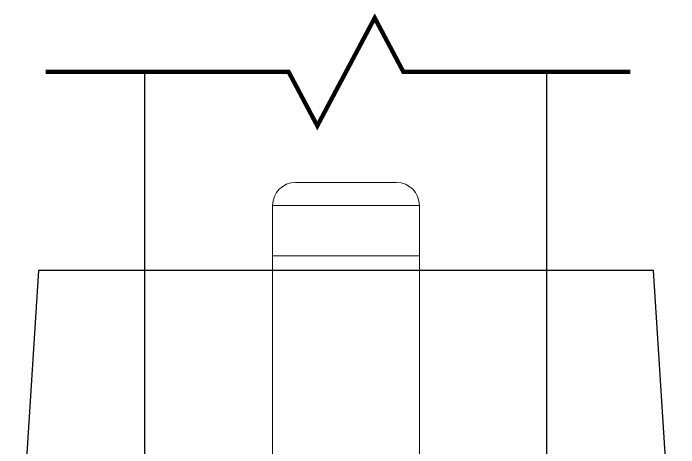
# Model space of a CAD drawing. Extents: x -82 to 113, y -82 to 93.
# Drawn here: x 27.278 to 28.728, y 72.088 to 73.034 of the extents above; entities that cross this region are included whole.
import ezdxf

# ---------------------------------------------------------------- set-up
doc = ezdxf.new("R2010")
doc.units = 0
doc.header["$MEASUREMENT"] = 0
doc.layers.get('0').update_dxf_attribs({"linetype": 'CONTINUOUS'})
doc.layers.add('Ballons', color=7, linetype='CONTINUOUS')
doc.layers.add('DIM', color=7, linetype='CONTINUOUS')

# ---------------------------------------------------------------- blocks, each defined once
blk = doc.blocks.new('THURMTURN2')
for p, q in [((-0.725, 0), (0.725, 0)), ((-0.725, 0), (-0.67, -0.85)), ((0.67, -0.85), (0.725, 0)), ((-0.67, -0.85), (0.67, -0.85))]:
    blk.add_line(p, q)
blk = doc.blocks.new('23203')
at = {"color": 7, "linetype": 'Continuous', "lineweight": 15}
for p, q in [((12.6911, 68.6937), (12.9111, 68.6937)), ((12.6411, 68.5337), (12.6411, 68.6437)), ((12.9611, 68.6437), (12.6411, 68.6437)), ((12.9611, 68.5337), (12.9611, 68.6437)), ((12.6411, 68.5337), (12.9611, 68.5337)), ((12.6411, 67.7637), (12.6411, 68.5337)), ((12.9611, 68.5337), (12.9611, 67.7637))]:
    blk.add_line(p, q, dxfattribs=at)
for centre, start, end in [((12.6911, 68.6437), 90, 180), ((12.9111, 68.6437), 0, 90)]:
    blk.add_arc(centre, 0.05, start, end, dxfattribs=at)

msp = doc.modelspace()

# ---------------------------------------------------------------- linework, layer by layer
at = {"layer": 'Ballons', "const_width": 0.0094}
msp.add_lwpolyline([(28.6224, 72.9061), (28.1277, 72.9061), (28.0652, 73.0236), (27.9401, 72.7886), (27.8776, 72.9061), (27.3481, 72.9061)], dxfattribs=at)
at = {"layer": 'Ballons', "linetype": 'Continuous'}
msp.add_lwpolyline([(28.4395, 72.9061), (28.4395, 71.8984), (28.352, 71.8984), (28.352, 71.4484), (27.652, 71.4484), (27.652, 71.8984), (27.5645, 71.8984), (27.5645, 72.9061)], dxfattribs=at)

# ---------------------------------------------------------------- block references
at = {"rotation": 180}
msp.add_blockref('THURMTURN2', (28.0026, 71.6236), dxfattribs=at)
at = {"layer": 'DIM', "xscale": -1}
msp.add_blockref('23203', (40.8037, 3.9715), dxfattribs=at)

doc.saveas('drawing.dxf')
